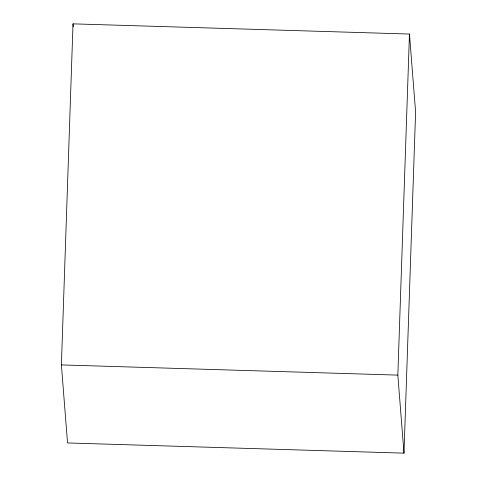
<?xml version="1.0" encoding="UTF-8"?>
<svg xmlns="http://www.w3.org/2000/svg" width="477" height="477" viewBox="0 0 477 477"><rect width="100%" height="100%" fill="white"/><g stroke="black" fill="none" stroke-linecap="round" stroke-linejoin="round"><path stroke-width="0.72" d="M61.396 364.911L73.017 23.85L409.463 34.052L415.604 112.089L403.983 453.15L67.537 442.948L61.396 364.911L397.836 375.113L403.983 453.15M397.836 375.113L409.463 34.052M73.017 23.85L73.249 26.795"/></g></svg>
